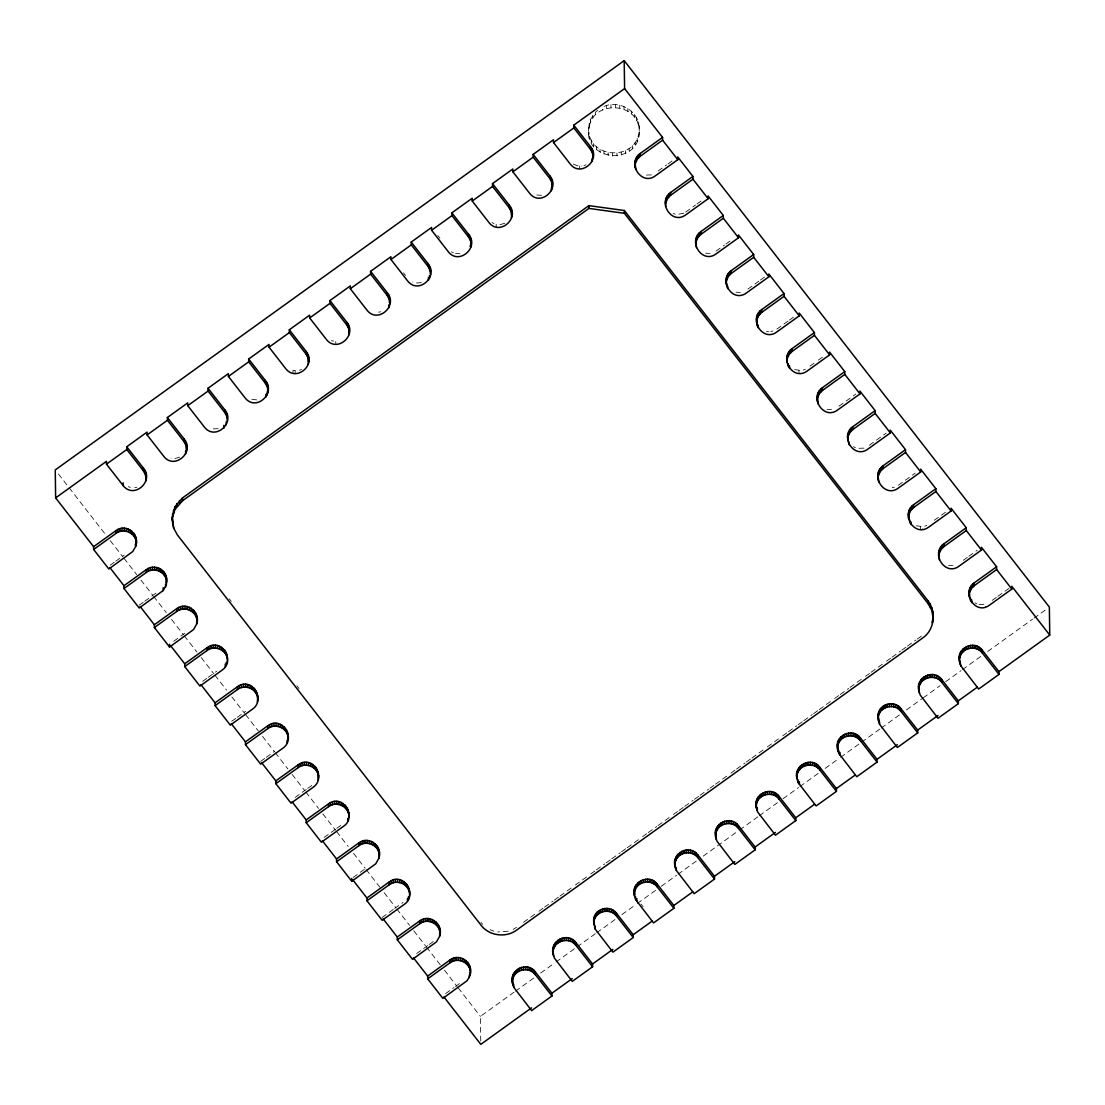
<?xml version="1.0" encoding="UTF-8"?>
<svg xmlns="http://www.w3.org/2000/svg" width="1105" height="1105" viewBox="0 0 1105 1105"><rect width="100%" height="100%" fill="white"/><g stroke="black" fill="none" stroke-linecap="round" stroke-linejoin="round"><path stroke-width="0.75" stroke-dasharray="5 3.75" d="M589.241 123.346L588.647 130.349L590.623 119.312L594.545 113.332M638.662 137.255L639.256 130.252C640.983 165.695 583.578 162.808 588.606 127.558M589.283 126.15C594.573 100.224 636.812 102.309 639.16 128.802C639.85 110.804 617.916 98.856 602.515 107.144L602.543 109.948M588.785 134.603L588.744 131.799C591.092 158.291 633.331 160.377 638.621 134.465M597.653 110.334L595.457 112.227L595.498 115.017M110.182 565.194L114.368 562.183M115.776 561.174L124.147 555.152M658.179 170.971L666.564 164.949M667.959 163.941L672.158 160.929M139.147 605.236L143.346 602.225M144.741 601.217L155.916 593.178M685.763 212.022L695.542 204.991M696.937 203.983L701.123 200.972M173.706 641.259L187.684 631.204M716.123 251.056L724.507 245.02M725.902 244.025L730.101 241M202.685 681.288L206.87 678.277M208.265 677.268L216.649 671.246M747.892 289.082L753.472 285.062M754.881 284.054L759.066 281.043M760.461 280.035L764.66 277.024M231.649 721.33L235.848 718.319M237.244 717.311L245.628 711.289M776.856 329.124L788.031 321.085M789.44 320.077L793.625 317.066M260.628 761.373L264.813 758.361M266.208 757.353L274.593 751.317M810.02 366.142L817.009 361.128M818.404 360.12L822.59 357.108M295.187 797.396L300.767 793.376M302.176 792.368L306.361 789.357M307.756 788.348L311.942 785.323M838.999 406.184L855.753 394.126M324.152 837.424L329.746 833.405M331.141 832.41L335.326 829.385M336.735 828.377L340.92 825.366M869.359 445.218L886.127 433.16M353.13 877.467L367.095 867.411M898.337 485.261L903.918 481.241M905.313 480.233L915.092 473.202M382.095 917.509L393.27 909.47M394.665 908.462L403.049 902.426M934.291 520.275L945.466 512.237M416.654 953.518L422.248 949.499M423.643 948.504L427.828 945.479M429.223 944.485L433.422 941.46M963.256 560.304L967.455 557.293M968.85 556.285L977.234 550.262M523.521 922.302L537.541 912.219M538.95 911.211L543.149 908.186M544.544 907.177L552.956 901.128M554.365 900.119L558.564 897.094M559.959 896.1L573.978 886.017M575.374 885.008L589.393 874.925M590.788 873.917L595.001 870.892M596.396 869.884L604.808 863.834M606.203 862.825L610.416 859.801M611.811 858.792L620.223 852.742M621.618 851.734L625.831 848.709M627.226 847.701L641.245 837.618M642.64 836.609L646.853 833.584M648.248 832.576L656.66 826.54M658.055 825.532L672.075 815.449M673.47 814.44L677.683 811.415M679.078 810.407L683.291 807.382M684.686 806.374L693.097 800.324M694.493 799.316L698.705 796.291M700.1 795.282L708.512 789.232M709.907 788.224L714.12 785.199M715.515 784.191L729.535 774.108M730.93 773.099L735.129 770.075M736.538 769.066L744.95 763.016M746.345 762.008L750.544 758.983M751.952 757.975L765.958 747.905M767.367 746.897L781.387 736.814M782.782 735.806L786.981 732.781M788.39 731.772L796.802 725.723M798.197 724.714L802.396 721.689M803.805 720.681L812.216 714.631M813.611 713.623L817.811 710.598M819.219 709.59L833.225 699.506M834.634 698.498L838.833 695.473M840.242 694.465L848.64 688.429M850.049 687.421L864.055 677.337M865.464 676.329L869.663 673.304M871.072 672.296L885.077 662.213M886.486 661.204L890.685 658.179M892.094 657.171L900.492 651.121M901.901 650.113L906.1 647.088M907.509 646.08L915.907 640.03M917.316 639.022L921.515 635.997M445.633 993.561L454.003 987.539M455.412 986.53L459.597 983.519M992.235 600.346L996.42 597.335M997.815 596.327L1008.989 588.288M480.744 1041.076L480.399 1016.407L514.032 992.207M515.441 991.199L533.66 978.091M540.663 973.049L554.682 962.966M556.077 961.958L575.691 947.855M577.1 946.847L595.319 933.739M596.714 932.731L616.341 918.614M621.935 914.581L635.955 904.498M637.35 903.489L655.569 890.381M661.177 886.348L676.591 875.27M678 874.262L697.614 860.146M703.222 856.113L738.251 830.905M739.659 829.896L757.878 816.788M759.273 815.78L777.492 802.686M783.1 798.653L798.514 787.561M799.91 786.553L819.537 772.436M825.145 768.403L839.151 758.32M840.56 757.312L860.173 743.195M861.582 742.201L879.787 729.093M881.196 728.085L900.81 713.968M906.418 709.935L921.832 698.843M923.241 697.835L940.051 685.735M945.659 681.702L961.074 670.625M962.469 669.616L980.688 656.508M987.704 651.467L1032.54 619.201M1033.948 618.192L1046.559 609.117M513.162 929.388L516.518 927.344M583.993 165.584L586.051 164.797M504.778 223.265L500.551 224.495L496.159 224.26L496.2 227.064M683.871 213.141L677.448 214.439M299.524 370.244L301.568 369.443M179.659 457.152L175.433 458.382L171.04 458.147M803.294 370.065L805.352 369.277M924.774 526.201L926.819 525.414M508.217 931.225L497.706 931.971M651.453 174.894L644.892 175.101M421.433 282.535L417.068 283.032L412.773 282.065M378.642 312.204L380.797 311.762M218.238 428.712L211.677 428.906M770.765 331.472L772.934 331.03M134.796 487.609L136.965 487.181M864.027 448.133L857.466 448.34M892.232 487.609L894.401 487.167M573.385 164.12L577.432 165.791L581.838 166.026M459.915 253.736L455.522 253.501M710.032 253.404L705.625 253.169M740.391 292.438L735.999 292.203M292.991 373.241L292.963 370.437L297.356 370.672M794.633 369.609L801.139 370.507M256.719 399.913L250.213 399.016M831.499 409.541L827.106 409.306M916.1 525.745L922.606 526.643L922.647 529.433M952.98 565.677L948.573 565.442M536.795 195.032L541.201 195.267L541.229 198.057M766.373 331.238L768.555 331.541M978.947 604.476L985.508 604.269L985.55 607.073M673.166 213.472L675.266 214.135M331.5 340.547L333.6 341.21M128.304 486.711L130.404 487.374M490.123 929.706L493.825 931.128M492.112 222.602L494.059 223.597M853.419 446.669L855.367 447.677M451.475 251.829L453.423 252.838M974.9 602.805L976.848 603.813M481.02 922.44L482.774 924.36M437.815 235.517L439.914 238.197M403.449 272.797L405.535 275.49M640.983 904.014L643.069 906.694M229.191 598.744L231.304 601.465M296.9 685.791L299.027 688.512M58.427 474.004L106.011 535.179M110.251 540.621L122.931 556.934M123.995 558.287L136.689 574.6M140.915 580.042L152.545 594.987M153.609 596.355L166.303 612.667M171.579 619.463L183.223 634.408M184.273 635.776L196.966 652.088M201.193 657.516L213.887 673.829M214.95 675.196L226.58 690.142M231.87 696.951L244.564 713.264M245.614 714.617L258.308 730.93M262.534 736.372L274.178 751.317M275.228 752.685L287.922 768.997M292.148 774.425L304.842 790.738M305.905 792.105L318.585 808.418M322.826 813.846L335.519 830.159M336.569 831.526L348.199 846.471M353.49 853.281L365.12 868.226M366.183 869.594L379.927 887.26M384.167 892.702L395.797 907.647M396.847 909.014L409.541 925.327M413.781 930.755L425.411 945.714M426.461 947.068L440.218 964.748M444.445 970.176L457.139 986.489M458.188 987.856L480.399 1016.407M639.118 125.998L639.298 133.042M920.396 526.712L920.437 529.502M798.929 370.576L798.956 373.366M638.22 121.84L638.262 124.644M637.24 138.498L637.281 141.288M636.577 117.904L636.618 120.694M635.154 142.241L635.195 145.045M634.256 114.285L634.298 117.089M632.419 145.584L632.461 148.388M631.314 111.122L631.342 113.912M629.118 148.415L629.159 151.219M627.833 108.497L627.875 111.287M625.361 150.667L625.402 153.457M623.938 106.481L623.98 109.285M621.259 152.241L621.286 155.045M619.739 105.155L619.781 107.959M616.922 153.112L616.963 155.916M615.361 104.561L615.402 107.351M612.502 153.25L612.543 156.054M610.941 104.699L610.982 107.489M608.123 152.642L608.164 155.446M606.617 105.569L606.659 108.359M603.924 151.316L603.965 154.12M600.029 149.313L600.07 152.117M596.562 146.689L596.603 149.479M593.62 143.526L593.647 146.316M592.722 115.569L592.75 118.359M591.286 139.907L591.327 142.711M590.623 119.312L590.664 122.103M589.642 135.97L589.683 138.76M579.628 166.095L579.669 168.885M335.782 341.5L335.823 344.304M295.146 370.741L295.187 373.531"/><path stroke-width="1.5" d="M172.297 517.844L174.908 506.739L182.477 497.968L588.868 205.627L624.366 210.516L928.048 600.858C936.391 611.852 934.595 629.74 922.951 637.792L516.56 930.148C505.8 938.09 489.197 935.935 481.062 925.244L177.38 534.903L173.678 528.162L172.297 517.844L172.698 524.447M172.325 520.635L172.546 514.032M932.882 621.742L933.103 615.126M135.929 545.939C139.907 534.35 126.122 522.872 115.956 530.607L93.607 546.685L93.635 549.475L108.829 568.992L132.821 551.505L135.929 545.939L136.136 538.909M55.637 497.899L106.439 461.351L106.481 464.141L123.18 485.62C133.788 499.46 154.52 481.283 143.457 468.202L126.757 446.738L147.076 432.11L147.117 434.914L163.816 456.379C174.424 470.219 195.171 452.055 184.107 438.961L167.394 417.497L187.726 402.883L187.753 405.673L204.466 427.138C215.074 440.992 235.807 422.814 224.743 409.734L208.044 388.256L228.362 373.642L228.404 376.446L245.103 397.911C255.863 411.847 276.181 393.435 265.38 380.493L248.68 359.028L268.998 344.415L269.04 347.205L285.739 368.669C296.347 382.523 317.08 364.346 306.016 351.266L289.317 329.787L309.635 315.174L309.676 317.964L326.376 339.442C336.984 353.282 357.73 335.105 346.666 322.025L329.953 300.56L350.285 285.933L350.313 288.737L367.026 310.201C377.634 324.041 398.366 305.878 387.303 292.784L370.603 271.319L390.921 256.705L390.963 259.495L407.662 280.974C418.27 294.814 439.003 276.637 427.939 263.556L411.24 242.078L431.558 227.464L431.599 230.268L448.299 251.733C458.907 265.573 479.639 247.41 468.575 234.315L451.876 212.851L472.194 198.237L472.236 201.027L488.935 222.492C499.543 236.346 520.289 218.168 509.225 205.088L492.512 183.61L512.831 168.996L512.872 171.8L529.585 193.264C540.345 207.201 560.663 188.775 549.862 175.847L533.163 154.382L553.481 139.755L553.522 142.559L570.221 164.023C580.829 177.864 601.562 159.7 590.498 146.606L573.799 125.141L624.601 88.593L624.201 60.637L55.25 469.929L55.637 497.899L93.607 546.685M166.261 582.169C169.3 571.285 154.852 562.749 146.316 569.641L123.967 585.719L124.009 588.509L139.189 608.026L163.195 590.54L166.303 584.973L166.51 577.943M196.662 624.007C201.013 612.322 186.607 601.01 176.69 608.675L154.341 624.753L154.382 627.543L169.562 647.06L193.555 629.574L196.662 624.007L196.87 616.977M267.603 393.38L267.88 388.477M184.701 663.787L207.063 647.71C221.028 637.102 235.904 660.597 222.285 670.017L199.922 686.095L184.742 666.577L184.701 663.787L170.529 645.569M215.074 702.821L237.423 686.744C251.512 676.136 266.029 699.631 252.644 709.051L230.296 725.129L215.116 705.612L215.074 702.821L200.903 684.603M257.396 702.076L257.686 697.172M245.434 741.856L267.797 725.778C281.761 715.17 296.651 738.665 283.018 748.085L260.67 764.163L245.476 744.646L245.434 741.856L231.263 723.637M275.808 780.89L298.157 764.812C312.259 754.204 326.762 777.699 313.378 787.119L291.029 803.197L275.849 783.68L275.808 780.89L261.636 762.671M389.485 302.881L389.734 298.64M318.143 780.144L318.42 775.24M306.182 819.924L328.53 803.846C342.495 793.238 357.385 816.733 343.752 826.153L321.403 842.231L306.223 822.714L306.182 819.924L292.01 801.705M470.799 247.202L471.02 240.172M378.877 858.212C383.214 846.527 368.821 835.214 358.904 842.88L336.542 858.958L336.583 861.748L351.763 881.265L375.769 863.779L378.877 858.212L379.084 851.182M366.915 897.992L389.264 881.914C403.228 871.306 418.118 894.801 404.485 904.221L382.137 920.299L366.957 900.782L366.915 897.992L352.744 879.773M552.362 183.831L552.086 188.734M439.61 936.28C443.961 924.581 429.555 913.283 419.638 920.948L397.275 937.026L397.317 939.816L412.51 959.333L436.503 941.833L439.61 936.28L439.818 929.25M469.984 975.314C474.321 963.615 459.915 952.317 449.997 959.983L427.649 976.06L427.69 978.85L442.87 998.367L466.876 980.867L469.293 977.331L469.943 972.511L469.293 977.331M512.499 983.284C508.493 970.162 527.223 960.742 535.207 971.737L551.92 993.202L551.948 996.006L531.629 1010.619L513.77 987.345L512.499 983.284L512.706 976.268M692.918 176.427L670.569 192.505C657.185 201.925 671.702 225.42 685.791 214.812L708.153 198.734L692.959 179.217L692.918 176.427L677.738 156.91L677.779 159.7L655.431 175.778C641.425 186.4 626.659 162.877 640.209 153.471L662.558 137.393L624.601 88.593M635.168 165.349L635.444 160.446M553.343 947.026L553.135 954.057L554.406 958.104L572.266 981.378L592.598 966.764L592.556 963.974L575.857 942.496C567.68 931.474 549.392 940.977 553.135 954.057M665.611 206.511L665.818 199.48M593.661 919.899C593.993 908.711 610.112 904.291 616.493 913.269L633.193 934.733L633.234 937.523L612.916 952.151L595.043 928.877L593.661 919.899L593.772 924.816M753.665 254.495L731.303 270.573C717.932 279.993 732.435 303.488 746.538 292.88L768.887 276.803L753.707 257.285L753.665 254.495L738.471 234.978L738.513 237.768L716.164 253.846C702.2 264.454 687.31 240.959 700.943 231.539L723.292 215.461L708.112 195.944L708.153 198.734M593.703 922.703L593.979 917.799M696.191 238.514L695.97 245.545M634.408 895.589C630.416 882.453 649.146 873.033 657.13 884.028L673.829 905.492L673.87 908.296L653.552 922.91L635.679 899.636L634.408 895.589L634.629 888.558M726.344 284.579L726.551 277.548M675.058 866.348C671.053 853.226 689.782 843.806 697.766 854.8L714.479 876.265L714.507 879.055L694.189 893.683L676.329 870.409L675.058 866.348L675.266 859.331M814.399 332.564L792.05 348.641C778.666 358.061 793.183 381.557 807.272 370.949L829.62 354.871L814.44 335.354L814.399 332.564L799.219 313.046L799.247 315.837L776.898 331.914C762.933 342.522 748.044 319.027 761.677 309.607L784.025 293.529L768.845 274.012L768.887 276.803M756.925 316.582L756.718 323.613M715.695 837.12C711.689 823.985 730.433 814.565 738.416 825.559L755.116 847.024L755.157 849.828L734.825 864.442L716.965 841.167L715.695 837.12L715.902 830.09M787.078 362.647L787.285 355.617M756.331 807.879C752.325 794.744 771.069 785.337 779.053 796.318L795.752 817.797L795.793 820.587L775.475 835.2L757.602 811.926L756.331 807.879L756.538 800.849M875.132 410.632L852.784 426.71C839.399 436.13 853.916 459.625 868.005 449.017L890.354 432.939L875.174 413.422L875.132 410.632L859.952 391.115L859.994 393.905L837.631 409.983C823.667 420.591 808.777 397.096 822.41 387.675L844.759 371.598L829.579 352.081L829.62 354.871M817.659 394.651L817.451 401.681M796.967 778.638C792.976 765.516 811.705 756.096 819.689 767.091L836.388 788.556L836.43 791.36L816.112 805.973L798.238 782.699L796.967 778.638L797.188 771.622M847.811 440.715L848.032 433.685M837.618 749.411C833.612 736.275 852.342 726.869 860.325 737.85L877.025 759.328L877.066 762.119L856.748 776.732L838.888 753.458L837.618 749.411L837.825 742.38M935.866 488.7L913.517 504.778C900.133 514.198 914.65 537.693 928.739 527.085L951.087 511.007L935.907 491.49L935.866 488.7L920.686 469.183L920.727 471.973L898.379 488.051C884.401 498.659 869.524 475.164 883.144 465.744L905.506 449.666L890.312 430.149L890.354 432.939M878.392 472.719L878.185 479.75M878.144 715.253C878.461 704.065 894.594 699.645 900.962 708.623L917.675 730.087L917.716 732.877L897.384 747.505L879.525 724.231L878.144 715.253L878.254 720.17M908.559 518.784L908.766 511.753M878.185 718.057L878.461 713.153M918.89 690.943C914.885 677.807 933.628 668.387 941.612 679.382L958.311 700.846L958.353 703.65L938.035 718.264L920.161 694.99L918.89 690.943L919.098 683.912M996.6 566.768L974.251 582.846C960.867 592.266 975.384 615.761 989.472 605.153L1011.835 589.076L996.641 569.558L996.6 566.768L981.42 547.251L981.461 550.041L959.112 566.119C945.148 576.727 930.258 553.232 943.891 543.812L966.24 527.734L951.06 508.217L951.087 511.007M939.126 550.787L938.918 557.818M959.527 661.702C955.535 648.58 974.265 639.16 982.248 650.154L998.948 671.619L998.989 674.409L978.671 689.037L960.798 665.763L959.527 661.702L959.748 654.685M969.292 596.852L969.499 589.821M172.587 516.822L174.935 509.529L182.505 500.772L588.91 208.417L624.408 213.32L928.09 603.648L931.791 610.402L933.131 617.916M931.957 622.668L932.841 618.938M135.197 545.166L135.887 543.135M267.562 390.576L266.913 395.397M470.081 246.429L470.771 244.398M635.486 163.25L637.226 159.355L640.237 156.261L662.599 140.183L662.558 137.393M665.859 202.284L667.6 198.389L670.611 195.295L692.959 179.217M696.219 241.318L697.959 237.423L700.984 234.329L723.333 218.251L723.292 215.461M726.593 280.352L728.333 276.457L731.344 273.363L753.707 257.285M512.748 979.058C514.875 969.113 529.364 966.378 535.248 974.527L551.948 996.006M756.966 319.386L758.693 315.491L761.718 312.397L784.067 296.32L784.025 293.529M553.384 949.83C555.525 939.885 570 937.137 575.885 945.3L592.598 966.764M594.02 920.589C596.161 910.644 610.651 907.909 616.535 916.059L633.234 937.523M787.326 358.421L789.067 354.525L792.078 351.431L814.44 335.354M634.657 891.362C636.798 881.417 651.287 878.668 657.171 886.832L673.87 908.296M817.7 397.455L819.44 393.56L822.452 390.466L844.8 374.388L844.759 371.598M675.307 862.121C677.434 852.176 691.923 849.441 697.808 857.591L714.507 879.055M848.06 436.489L849.8 432.594L852.825 429.5L875.174 413.422M715.943 832.894C718.084 822.949 732.56 820.2 738.444 828.349L755.157 849.828M756.58 803.653C758.721 793.708 773.21 790.959 779.094 799.122L795.793 820.587M878.434 475.523L880.174 471.628L883.185 468.534L905.534 452.456L905.506 449.666M797.216 774.412C799.357 764.467 813.846 761.732 819.73 769.881L836.43 791.36M908.807 514.557L910.534 510.662L913.559 507.568L935.907 491.49M837.866 745.184C839.993 735.239 854.483 732.491 860.367 740.654L877.066 762.119M878.503 715.943C880.644 705.998 895.119 703.263 901.003 711.413L917.716 732.877M939.167 553.591L940.908 549.696L943.919 546.602L966.281 530.524L966.24 527.734M919.139 686.716C921.28 676.771 935.769 674.022 941.653 682.186L958.353 703.65M969.541 592.625L971.281 588.73L974.292 585.636L996.641 569.558M959.775 657.475C961.916 647.53 976.406 644.781 982.29 652.945L998.989 674.409M106.481 464.141L126.799 449.528L126.757 446.738M147.117 434.914L167.435 420.287L167.394 417.497M187.753 405.673L208.085 391.06L208.044 388.256M228.404 376.446L248.722 361.818L248.68 359.028M269.04 347.205L289.358 332.591L289.317 329.787M309.676 317.964L329.994 303.35L329.953 300.56M350.313 288.737L370.631 274.123L370.603 271.319M390.963 259.495L411.281 244.882L411.24 242.078M431.599 230.268L451.917 215.641L451.876 212.851M472.236 201.027L492.554 186.414L492.512 183.61M512.872 171.8L533.19 157.172L533.163 154.382M553.522 142.559L573.84 127.945L573.799 125.141M93.635 549.475L115.997 533.397C123.829 527.196 137.131 533.618 136.246 543.84M124.009 588.509L146.357 572.431C154.189 566.23 167.504 572.652 166.62 582.874M154.382 627.543L176.731 611.466C184.563 605.264 197.878 611.687 196.98 621.908M184.742 666.577L207.091 650.5C214.936 644.298 228.238 650.721 227.354 660.942M215.116 705.612L237.464 689.534C245.296 683.332 258.611 689.755 257.714 699.976M245.476 744.646L267.838 728.568C275.67 722.366 288.971 728.789 288.087 738.996M275.849 783.68L298.198 767.602C306.03 761.4 319.345 767.809 318.461 778.03M306.223 822.714L328.572 806.636C336.403 800.434 349.719 806.843 348.821 817.065M336.583 861.748L358.932 845.67C366.777 839.469 380.079 845.878 379.195 856.099M366.957 900.782L389.305 884.704C397.137 878.503 410.452 884.912 409.554 895.133M397.317 939.816L419.679 923.739C427.511 917.537 440.812 923.946 439.928 934.167M427.69 978.85L450.039 962.773C457.871 956.571 471.186 962.98 470.302 973.201M531.588 1007.815L480.799 1044.363L443.892 996.931M551.92 993.202L572.238 978.588M592.556 963.974L612.874 949.347M633.193 934.733L652.157 921.087M673.829 905.492L692.794 891.859M714.479 876.265L734.797 861.651M755.116 847.024L775.434 832.41M795.752 817.797L814.717 804.15M836.388 788.556L855.353 774.909M877.025 759.328L897.357 744.701M917.675 730.087L937.993 715.474M958.311 700.846L977.276 687.213M998.948 671.619L1049.75 635.071L1049.363 607.101L624.201 60.637M1049.75 635.071L1011.793 586.285L1011.835 589.076M662.599 140.183L677.779 159.7M723.333 218.251L738.513 237.768M784.067 296.32L799.247 315.837M844.8 374.388L859.994 393.905M905.534 452.456L920.727 471.973M966.281 530.524L981.461 550.041M573.84 127.945L590.54 149.41L592.529 153.181L593.04 157.393M533.19 157.172L549.903 178.637L551.878 182.422L552.403 186.621M492.554 186.414L509.253 207.878L511.242 211.663L511.767 215.862M451.917 215.641L468.617 237.119L470.606 240.89L471.117 245.103M411.281 244.882L427.98 266.346L429.969 270.131L430.48 274.33M370.631 274.123L387.344 295.588L389.319 299.358L389.844 303.571M329.994 303.35L346.694 324.815L348.683 328.599L349.208 332.798M289.358 332.591L306.057 354.056L308.046 357.84L308.557 362.039M248.722 361.818L265.421 383.297L267.41 387.068L267.921 391.267M208.085 391.06L224.785 412.524L226.76 416.309L227.285 420.508M167.435 420.287L184.134 441.765L186.123 445.536L186.648 449.749M126.799 449.528L143.498 470.992L145.487 474.777L145.998 478.976M109.796 567.5L123.967 585.719M140.169 606.535L154.341 624.753M322.37 840.739L336.542 858.958M383.104 918.808L397.275 937.026M413.477 957.842L427.649 976.06M757.56 809.136L756.745 807.161L756.787 809.965M172.656 521.657L173.678 528.162M969.707 596.134L969.182 591.921M908.959 518.065L908.448 513.866M878.213 717.38L878.71 722.256M635.14 162.559L635.693 169.562M634.823 894.87L634.311 890.671M553.094 951.253L553.591 956.143M959.43 656.784L959.499 658.912M938.808 552.887L939.374 559.89M918.78 686.012L919.346 693.015M878.074 474.832L878.641 481.821M847.715 435.798L847.784 437.912M837.507 744.494L838.06 751.483M817.341 396.764L817.907 403.753M786.981 357.73L787.036 359.843M796.871 773.721L796.94 775.848M756.607 318.696L757.16 325.685M756.221 802.962L756.29 805.089M726.234 279.662L726.303 281.775M715.584 832.189L716.151 839.192M695.874 240.628L696.426 247.631M665.5 201.593L665.569 203.721M674.948 861.43L675.5 868.433M592.929 152.476L592.998 154.59M511.656 210.945L511.449 217.961M512.389 978.367L512.941 985.37M470.191 968.284L470.26 970.411M430.37 269.413L430.439 271.54M409.458 890.216L409.527 892.343M349.097 327.881L348.89 334.912M348.71 812.147L348.779 814.274M308.461 357.122L308.254 364.139M287.977 734.079L288.046 736.206M227.174 415.591L227.243 417.718M227.243 656.011L227.312 658.138M186.538 444.818L186.331 451.848M145.901 474.059L145.694 481.089M982.248 650.154L982.29 652.945M980.77 648.566L980.812 651.356M979.044 647.254L979.071 650.044M977.096 646.245L977.124 649.049M974.251 582.846L974.292 585.636M974.997 645.582L975.024 648.386M972.607 584.255L972.649 587.059M972.801 645.279L972.842 648.082M971.682 599.904L971.723 602.708M971.24 585.926L971.281 588.73M970.522 598.109L970.563 600.899M970.19 587.805L970.231 590.595M970.591 645.348L970.632 648.152M968.422 645.79L968.463 648.58M966.378 646.577L966.419 649.367M964.499 647.696L964.541 650.5M962.842 649.118L962.883 651.909M961.474 650.79L961.516 653.58M960.438 652.654L960.466 655.458M960.798 665.763L959.941 660.983L959.983 663.787M943.891 543.812L943.919 546.602M942.234 545.221L942.275 548.025M940.866 546.892L940.908 549.696M939.816 548.771L939.858 551.561M941.612 679.382L941.653 682.186M940.134 677.793L940.175 680.597M938.394 676.481L938.435 679.285M936.446 675.487L936.488 678.277M934.347 674.824L934.388 677.614M932.731 611.314L932.772 614.104M931.75 607.598L931.791 610.402M932.164 674.52L932.206 677.31M930.175 604.09L930.217 606.894M929.954 674.589L929.996 677.379M928.048 600.858L928.09 603.648M927.786 675.017L927.827 677.821M925.741 675.818L925.769 678.608M923.863 676.937L923.891 679.727M922.205 678.346L922.247 681.15M920.838 680.017L920.879 682.821M919.788 681.896L919.83 684.686M913.517 504.778L913.559 507.568M911.874 506.187L911.901 508.991M910.948 521.836L910.99 524.64M910.506 507.858L910.534 510.662M909.788 520.041L909.829 522.831M909.456 509.737L909.498 512.527M900.962 708.623L901.003 711.413M899.498 707.034L899.539 709.824M897.757 705.722L897.799 708.512M895.81 704.714L895.851 707.518M893.71 704.051L893.752 706.855M891.528 703.747L891.569 706.551M889.318 703.816L889.359 706.62M887.149 704.258L887.191 707.048M883.144 465.744L883.185 468.534M885.091 705.045L885.133 707.849M881.5 467.153L881.541 469.957M880.133 468.824L880.174 471.628M883.213 706.164L883.254 708.968M879.083 470.702L879.124 473.506M881.569 707.587L881.61 710.377M880.202 709.258L880.243 712.048M879.483 721.427L879.525 724.231M879.152 711.137L879.193 713.927M860.325 737.85L860.367 740.654M858.861 736.275L858.889 739.065M852.784 426.71L852.825 429.5M857.121 734.963L857.162 737.753M851.126 428.118L851.168 430.922M855.173 733.955L855.215 736.745M849.759 429.79L849.8 432.594M849.054 441.972L849.082 444.763M848.723 431.668L848.764 434.472M853.074 733.292L853.115 736.082M850.878 732.988L850.919 735.792M848.668 733.057L848.709 735.847M846.513 733.499L846.554 736.289M844.455 734.286L844.496 737.076M842.576 735.405L842.618 738.195M840.933 736.828L840.96 739.618M840.007 752.477L840.049 755.268M839.565 738.485L839.593 741.289M838.847 750.668L838.888 753.458M838.515 740.364L838.557 743.168M822.41 387.675L822.452 390.466M820.766 389.084L820.808 391.888M819.399 390.756L819.44 393.56M818.349 392.634L818.391 395.438M819.689 767.091L819.73 769.881M818.211 765.503L818.253 768.307M816.485 764.19L816.512 766.994M814.537 763.182L814.565 765.986M812.437 762.519L812.465 765.323M810.241 762.229L810.283 765.019M808.031 762.298L808.073 765.088M805.877 762.726L805.904 765.53M803.818 763.514L803.86 766.317M801.94 764.632L801.981 767.436M800.282 766.055L800.324 768.859M799.371 781.705L799.412 784.509M798.915 767.726L798.956 770.53M792.05 348.641L792.078 351.431M798.211 779.895L798.238 782.699M797.879 769.605L797.907 772.395M790.393 350.064L790.434 352.854M789.481 365.714L789.523 368.504M789.025 351.721L789.067 354.525M788.307 363.904L788.348 366.694M787.976 353.6L788.017 356.404M779.053 796.318L779.094 799.122M777.575 794.744L777.616 797.534M775.834 793.431L775.876 796.222M773.887 792.423L773.928 795.227M771.787 791.76L771.829 794.564M769.605 791.456L769.646 794.26M761.677 309.607L761.718 312.397M767.395 791.525L767.436 794.329M760.033 311.03L760.06 313.82M758.665 312.701L758.693 315.491M765.226 791.967L765.268 794.757M757.947 324.87L757.989 327.66M757.616 314.566L757.657 317.37M763.182 792.755L763.21 795.545M761.304 793.873L761.331 796.677M759.646 795.296L759.688 798.086M758.279 796.967L758.32 799.758M757.229 798.832L757.27 801.636M731.303 270.573L731.344 273.363M738.416 825.559L738.444 828.349M729.659 271.996L729.701 274.786M736.938 823.971L736.98 826.775M728.292 273.667L728.333 276.457M735.198 822.659L735.239 825.463M727.242 275.532L727.283 278.336M727.573 285.836L727.615 288.626M726.759 283.861L726.8 286.665M733.25 821.664L733.292 824.454M731.151 821.001L731.192 823.791M728.969 820.697L729.01 823.487M726.759 820.766L726.8 823.557M724.59 821.195L724.631 823.998M722.532 821.982L722.573 824.786M720.653 823.115L720.695 825.905M719.01 824.523L719.051 827.327M717.642 826.195L717.684 828.999M716.592 828.073L716.634 830.863M700.943 231.539L700.984 234.329M699.285 232.962L699.327 235.752M697.918 234.633L697.959 237.423M696.882 236.498L696.924 239.302M697.766 854.8L697.808 857.591M696.302 853.212L696.33 856.002M694.562 851.9L694.603 854.69M692.614 850.891L692.655 853.695M690.515 850.228L690.556 853.032M688.318 849.925L688.36 852.729M686.108 849.994L686.15 852.798M683.954 850.436L683.995 853.226M681.896 851.223L681.937 854.027M680.017 852.342L680.058 855.146M670.569 192.505L670.611 195.295M678.373 853.764L678.415 856.555M668.926 193.928L668.967 196.718M677.006 855.436L677.034 858.226M667.558 195.599L667.6 198.389M675.956 857.3L675.998 860.104M676.288 867.605L676.329 870.409M666.508 197.464L666.55 200.267M657.13 884.028L657.171 886.832M655.652 882.453L655.693 885.243M653.925 881.127L653.967 883.931M651.978 880.133L652.005 882.923M640.209 153.471L640.237 156.261M649.878 879.47L649.906 882.26M638.552 154.893L638.593 157.684M647.682 879.166L647.723 881.956M637.184 156.565L637.226 159.355M636.149 158.429L636.176 161.233M645.472 879.235L645.513 882.025M635.195 164.686L635.237 167.477M643.317 879.663L643.345 882.467M641.259 880.464L641.301 883.254M639.381 881.583L639.422 884.373M637.723 882.992L637.765 885.796M636.812 898.641L636.853 901.445M636.356 884.663L636.397 887.467M635.651 896.846L635.679 899.636M635.32 886.542L635.361 889.332M624.366 210.516L624.408 213.32M616.493 913.269L616.535 916.059M615.015 911.68L615.057 914.484M613.275 910.368L613.316 913.158M611.327 909.36L611.369 912.164M609.228 908.697L609.269 911.501M607.046 908.407L607.087 911.197M604.836 908.462L604.877 911.266M592.487 150.391L592.529 153.181M602.667 908.904L602.708 911.694M591.99 158.719L592.031 161.51M591.658 148.415L591.7 151.219M590.498 146.606L590.54 149.41M600.623 909.691L600.65 912.495M588.868 205.627L588.91 208.417M598.744 910.81L598.772 913.614M597.087 912.233L597.128 915.023M595.719 913.904L595.761 916.694M595.001 926.073L595.043 928.877M594.67 915.783L594.711 918.573M575.857 942.496L575.885 945.3M574.379 940.921L574.42 943.711M572.639 939.609L572.68 942.399M570.691 938.601L570.733 941.391M568.592 937.938L568.633 940.728M566.409 937.634L566.451 940.438M564.199 937.703L564.241 940.493M552.293 181.703L552.334 184.507M551.837 179.632L551.878 182.422M562.031 938.145L562.072 940.935M551.354 187.947L551.395 190.751M551.022 177.656L551.063 180.446M549.862 175.847L549.903 178.637M559.973 938.932L560.014 941.722M558.094 940.051L558.135 942.841M556.45 941.474L556.492 944.264M555.083 943.145L555.124 945.935M554.033 945.01L554.075 947.814M535.207 971.737L535.248 974.527M533.743 970.149L533.784 972.952M532.002 968.836L532.044 971.64M530.055 967.842L530.096 970.632M527.955 967.179L527.997 969.969M525.773 966.875L525.8 969.665M523.563 966.944L523.59 969.734M511.201 208.859L511.242 211.663M521.394 967.372L521.436 970.176M510.386 206.884L510.427 209.688M509.225 205.088L509.253 207.878M519.336 968.16L519.378 970.964M517.458 969.292L517.499 972.082M515.814 970.701L515.855 973.505M514.447 972.372L514.488 975.176M513.728 984.541L513.77 987.345M513.397 974.251L513.438 977.041M470.564 238.1L470.606 240.89M469.749 236.125L469.777 238.915M468.575 234.315L468.617 237.119M469.736 966.212L469.777 969.002M468.921 964.237L468.962 967.027M467.76 962.427L467.788 965.217M466.282 960.839L466.324 963.643M464.542 959.527L464.583 962.331M462.594 958.532L462.636 961.322M460.495 957.869L460.536 960.659M458.313 957.565L458.354 960.356M456.103 957.634L456.144 960.425M453.934 958.063L453.975 960.867M451.876 958.85L451.917 961.654M449.997 959.983L450.039 962.773M439.376 927.178L439.403 929.968M429.928 267.327L429.969 270.131M429.431 275.656L429.472 278.46M438.547 925.203L438.588 927.993M429.099 265.352L429.141 268.156M428.395 277.535L428.422 280.325M437.387 923.393L437.428 926.183M427.939 263.556L427.98 266.346M435.909 921.805L435.95 924.609M434.182 920.493L434.21 923.297M432.235 919.498L432.262 922.288M430.135 918.835L430.163 921.625M427.939 918.531L427.98 921.321M425.729 918.6L425.77 921.39M423.56 919.029L423.602 921.832M421.516 919.816L421.558 922.62M419.638 920.948L419.679 923.739M409.002 888.144L409.043 890.934M408.519 896.459L408.546 899.263M408.187 886.169L408.215 888.959M407.469 898.337L407.51 901.141M407.013 884.359L407.054 887.149M405.549 882.771L405.59 885.575M403.808 881.458L403.85 884.262M401.861 880.464L401.902 883.254M399.761 879.801L399.803 882.591M397.579 879.497L397.607 882.287M389.278 296.568L389.319 299.358M388.794 304.897L388.836 307.687M388.463 294.593L388.504 297.397M387.303 292.784L387.344 295.588M395.369 879.566L395.397 882.356M393.2 879.994L393.242 882.798M391.142 880.795L391.184 883.586M389.264 881.914L389.305 884.704M378.628 849.11L378.67 851.9M377.813 847.134L377.855 849.925M376.653 845.325L376.695 848.115M375.175 843.737L375.217 846.541M373.435 842.424L373.476 845.228M371.487 841.43L371.529 844.22M369.388 840.767L369.429 843.557M367.205 840.463L367.247 843.253M364.995 840.532L365.037 843.322M362.827 840.96L362.868 843.764M360.783 841.761L360.81 844.552M358.904 842.88L358.932 845.67M348.641 325.795L348.683 328.599M347.826 323.834L347.868 326.624M346.666 322.025L346.694 324.815M351.735 878.475L351.763 881.265M348.268 810.076L348.31 812.866M347.771 818.391L347.813 821.195M347.44 808.1L347.481 810.89M346.279 806.291L346.321 809.095M344.815 804.702L344.843 807.506M343.075 803.39L343.116 806.194M341.127 802.396L341.169 805.186M339.028 801.733L339.069 804.523M336.832 801.429L336.873 804.219M334.622 801.498L334.663 804.288M332.467 801.926L332.495 804.73M330.409 802.727L330.45 805.517M328.53 803.846L328.572 806.636M318.351 773.113L318.392 775.917M317.895 771.041L317.936 773.832M317.08 769.066L317.121 771.856M315.92 767.257L315.947 770.061M314.442 765.668L314.483 768.472M308.005 355.037L308.046 357.84M307.19 353.061L307.218 355.865M312.701 764.356L312.743 767.16M306.016 351.266L306.057 354.056M310.754 763.362L310.795 766.152M308.654 762.699L308.696 765.489M306.472 762.395L306.513 765.185M304.262 762.464L304.303 765.254M302.093 762.892L302.135 765.696M300.035 763.693L300.077 766.483M298.157 764.812L298.198 767.602M287.535 732.007L287.562 734.797M286.706 730.032L286.748 732.822M287.038 740.336L287.079 743.126M285.546 728.223L285.587 731.027M284.068 726.634L284.109 729.438M282.341 725.322L282.369 728.126M280.394 724.327L280.421 727.118M278.294 723.664L278.322 726.455M276.098 723.361L276.139 726.151M273.888 723.43L273.93 726.22M267.811 386.349L267.852 389.153M267.369 384.278L267.41 387.068M271.72 723.858L271.761 726.662M266.54 382.302L266.581 385.093M265.835 394.471L265.863 397.275M265.38 380.493L265.421 383.297M269.675 724.659L269.717 727.449M267.797 725.778L267.838 728.568M257.617 695.045L257.645 697.849M257.161 692.973L257.203 695.763M256.346 690.998L256.374 693.788M255.172 689.188L255.214 691.992M253.708 687.6L253.749 690.404M251.968 686.288L252.009 689.092M250.02 685.293L250.061 688.084M247.921 684.63L247.962 687.421M245.738 684.327L245.766 687.117M243.528 684.396L243.556 687.186M241.36 684.824L241.401 687.628M239.302 685.625L239.343 688.415M237.423 686.744L237.464 689.534M226.732 413.505L226.76 416.309M226.235 421.834L226.276 424.638M225.903 411.53L225.945 414.334M224.743 409.734L224.785 412.524M223.818 425.384L223.859 428.174M226.787 653.939L226.829 656.729M225.972 651.964L226.014 654.754M226.304 662.268L226.345 665.058M225.254 664.133L225.296 666.937M224.812 650.154L224.854 652.958M223.334 648.58L223.376 651.37M221.594 647.254L221.635 650.058M219.646 646.259L219.688 649.049M217.547 645.596L217.588 648.386M215.364 645.292L215.406 648.082M213.155 645.361L213.196 648.152M210.986 645.79L211.027 648.594M208.942 646.591L208.969 649.381M207.063 647.71L207.091 650.5M196.428 614.905L196.469 617.695M195.599 612.93L195.64 615.72M194.439 611.12L194.48 613.924M192.974 609.546L193.002 612.336M191.234 608.22L191.275 611.024M189.286 607.225L189.328 610.015M186.082 442.746L186.123 445.536M185.267 440.771L185.309 443.561M185.599 451.075L185.64 453.865M187.187 606.562L187.228 609.352M184.107 438.961L184.134 441.765M184.991 606.258L185.032 609.048M182.477 497.968L182.505 500.772M182.781 606.327L182.822 609.117M179.48 500.496L179.521 503.3M180.626 606.755L180.654 609.559M176.938 503.452L176.98 506.242M178.568 607.557L178.609 610.347M176.69 608.675L176.731 611.466M174.908 506.739L174.935 509.529M173.43 510.289L173.471 513.093M169.521 644.27L169.562 647.06M166.054 575.871L166.095 578.661M165.57 584.2L165.612 586.99M165.239 573.896L165.28 576.686M164.079 572.086L164.106 574.89M163.153 587.736L163.195 590.54M162.601 570.512L162.642 573.302M160.86 569.186L160.902 571.989M158.913 568.191L158.954 570.981M156.813 567.528L156.855 570.318M154.631 567.224L154.672 570.014M152.421 567.293L152.462 570.083M150.252 567.735L150.294 570.525M148.194 568.523L148.236 571.313M145.446 471.973L145.487 474.777M146.316 569.641L146.357 572.431M144.631 470.012L144.672 472.802M143.457 468.202L143.498 470.992M135.694 536.837L135.722 539.627M134.865 534.861L134.907 537.652M133.705 533.052L133.746 535.856M132.227 531.477L132.269 534.268M130.501 530.165L130.528 532.955M128.553 529.157L128.581 531.947M126.453 528.494L126.481 531.284M124.257 528.19L124.299 530.994M123.138 482.816L123.18 485.62M122.047 528.259L122.089 531.049M119.879 528.701L119.92 531.491M117.834 529.488L117.876 532.279M115.956 530.607L115.997 533.397"/></g></svg>
